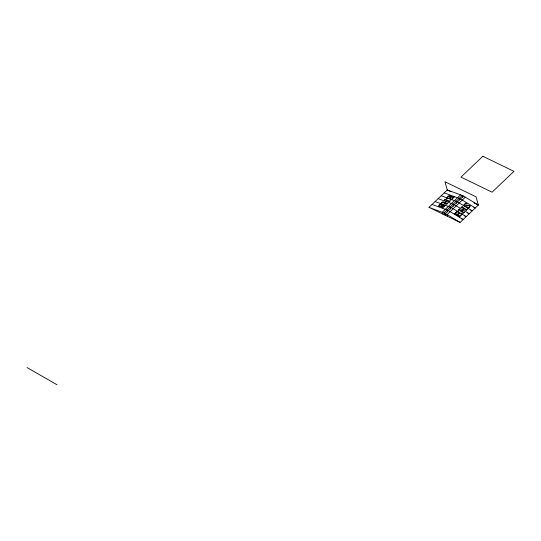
<?xml version="1.0" encoding="UTF-8"?>
<svg xmlns="http://www.w3.org/2000/svg" width="541" height="541" viewBox="0 0 541 541"><rect width="100%" height="100%" fill="white"/><g stroke="black" fill="none" stroke-linecap="round" stroke-linejoin="round"><path stroke-width="0.81" d="M428.999 207.359L447.251 189.972L444.952 181.749L476.046 196.829L478.345 205.059L460.093 222.446L428.999 207.359L445.27 213.472L460.093 222.446M460.56 194.848L442.308 212.234L442.822 214.06M465.314 197.174L447.069 214.561L447.569 216.366M444.208 192.867L459.181 198.358L459.566 199.724M441.165 195.768L456.144 201.252L456.712 203.308M438.129 198.662L453.101 204.153L453.676 206.209M435.086 201.563L450.058 207.047L450.633 209.103M432.043 204.457L447.015 209.949L447.59 212.004M462.399 196.072L463.691 196.701L463.522 196.085L462.224 195.457L447.251 189.972L450.89 191.737M473.923 202.916L478.345 205.059L463.522 196.085L445.27 213.472L445.845 215.528M473.828 207.244L475.302 207.954L460.479 198.987M470.792 210.138L472.266 210.855L457.436 201.881M467.749 213.039L469.223 213.749L454.393 204.782M464.705 215.933L466.18 216.65L451.356 207.676M461.662 218.835L463.137 219.545L448.313 210.577M27.05 367.562L56.988 384.739M462.798 197.512L462.224 195.457L443.972 212.843L444.546 214.899M463.59 205.195C464.137 208.251 467.552 205.073 469.338 205.81C470.656 207.027 467.891 208.515 466.822 207.595L468.168 208.725L468.148 208.258C473.984 204.167 466.599 205.512 464.246 205.512L464.198 204.843L465.023 204.119L467.174 204.045L465.571 203.078L463.59 205.195M444.905 205.499L442.876 207.886L441.612 207.129C449.104 204.295 440.029 206.872 438.528 206.385L438.819 205.357L440.658 203.619L442.132 204.113L439.725 204.836L439.238 206.148L440.401 206.182L443.546 204.877L444.905 205.499M461.581 214.06L459.999 216.001L457.781 214.628L458.768 213.722L459.803 213.668L458.274 212.741L458.004 213.005L458.673 213.337L457.49 214.452C454.257 214.243 456.503 210.855 458.315 212.065L457.219 211.132L454.217 213.986L454.961 213.736L459.12 216.305L459.316 217.069L462.535 214.006L461.148 213.113L461.581 214.06M447.231 197.965L447.569 198.845L446.291 198.324C449.686 193.915 449.003 195.849 453.514 197.323L454.23 196.992L451.235 199.852L450.227 199.25C451.796 199.954 454.244 197.032 451.126 197.14L449.95 198.249L450.572 198.425L450.301 198.682L448.881 198.168L450.856 197.039L448.8 196.261L447.231 197.965M459.586 209.299L461.412 210.787L463.644 208.657L461.608 207.399L460.871 207.649L462.271 206.317L462.474 207.088L466.626 209.651L467.37 209.401L465.963 210.733L465.774 209.969L463.935 208.833L461.73 210.976L463.853 212.295L464.597 212.038L463.191 213.377L463.001 212.606L458.836 210.043L458.099 210.293L459.498 208.954L459.586 209.299M442.923 201.867L444.709 202.841L446.913 200.711L444.945 199.96L444.229 200.292C445.696 197.465 446.738 201.211 449.639 201.015L450.355 200.691C448.543 203.166 449.429 201.022 447.211 200.819L444.979 202.943L446.866 203.659L447.583 203.328C446.122 206.148 445.054 202.422 442.173 202.605L441.456 202.936L442.923 201.867M482.856 156.261L460.973 177.11L492.067 192.19L513.95 171.348L482.856 156.261"/></g></svg>
